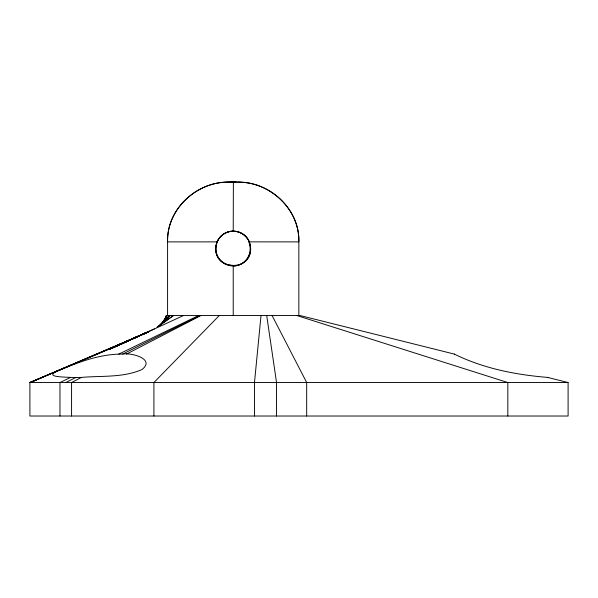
<?xml version="1.0" encoding="UTF-8"?>
<svg xmlns="http://www.w3.org/2000/svg" width="598" height="598" viewBox="0 0 598 598"><rect width="100%" height="100%" fill="white"/><g stroke="black" fill="none" stroke-linecap="round" stroke-linejoin="round"><path stroke-width="0.9" d="M298.843 315.557L298.843 241.884C299.71 210.518 272.135 183.519 241.413 182.278M261.012 315.557L254.486 382.533L254.486 416.021M165.011 319.743L166.237 315.557M233.22 231.127A17.417 17.357 -0.1 0 0 217.141 241.884C206.901 273.293 259.532 273.293 249.291 241.884A17.417 17.297 12.4 0 0 233.22 231.179L233.377 181.979M164.756 319.833L166.543 315.557L163.321 321.993M162.783 322.367L166.894 315.557M159.203 326.306L167.59 315.557L167.59 241.884C166.7 210.175 194.843 183.093 225.88 182.218M219.264 315.557L153.918 382.533L153.918 416.021M159.27 326.388L161.154 324.475M163.658 321.926L169.922 315.557L157.364 327.143L173.39 315.557L157.087 327.173M81.478 377.405A45.515 9.538 -7.1 0 1 70.579 377.405C61.706 376.852 41.352 377.032 61.19 369.519C80.693 361.252 101.264 353.926 122.702 354.068C130.82 352.446 155.801 358.822 141.995 369.519C123.166 377.854 101.57 375.641 81.478 377.405L71.573 382.533L71.573 416.021M126.432 354.121L200.898 315.557M65.773 382.533L75.819 377.51M122.702 354.068L199.732 315.557M70.586 377.405L59.972 382.533L59.972 416.021M118.763 354.121L198.566 315.557M121.028 344.284L126.043 341.981M126.881 341.593L183.459 315.557M154.351 328.952L111.445 348.499L146.547 332.54L109.494 349.06L148.715 331.755L29.9 382.533L29.9 416.021L568.1 416.021L568.1 382.533L547.581 377.405C515.446 374.759 483.423 368.458 454.308 354.083M146.032 332.772L109.195 349.352L110.892 348.582M112.588 347.819L147.078 332.324L109.823 348.784L148.162 331.935L30.483 382.533M109.494 349.06L147.078 332.324M109.823 348.784L147.616 332.122M110.189 348.529L148.162 331.935M110.585 348.29L148.715 331.755M568.1 382.533L29.9 382.533L112.491 347.513M29.93 382.533L113.62 347.244M230.066 182.016C197.609 181.142 166.573 208.396 167.59 241.884L217.141 241.884A17.417 17.297 -12.4 0 1 249.321 241.869L298.843 241.884C299.815 209.008 269.758 181.762 237.765 182.069M226.089 182.203L226.515 182.173M226.732 182.166L227.801 182.106M227.973 182.098L228.847 182.061M229.37 182.039L230.753 182.001M230.245 182.016L231.411 181.994M231.082 181.994L232.727 181.979M231.576 181.986L232.233 181.979M232.398 181.979L233.706 181.979M166.281 315.557L300.181 315.557L454.45 354.121M233.541 181.979L234.364 181.986M234.035 181.979L235.679 182.001M234.528 181.986L235.186 181.994M235.35 181.994L238.849 182.113M236.367 182.016L236.89 182.031M239.065 182.128L240.127 182.188M240.344 182.203L241.196 182.263M547.581 377.405L547.977 377.502M296.922 315.557L507.822 382.533L507.822 416.021M272.09 315.557L306.684 382.533L306.684 416.021M266.708 315.557L276.545 382.533L276.545 416.021M233.22 265.998L233.22 315.557M233.205 265.37A17.215 16.639 0 0 1 217.179 241.898M248.85 242.07A17.215 16.587 -90 0 1 233.22 265.946M224.512 263.658A17.417 17.417 0 0 0 250.629 248.581A17.417 17.417 0 0 0 224.512 233.497A17.417 17.417 0 0 0 224.512 263.658"/></g></svg>
